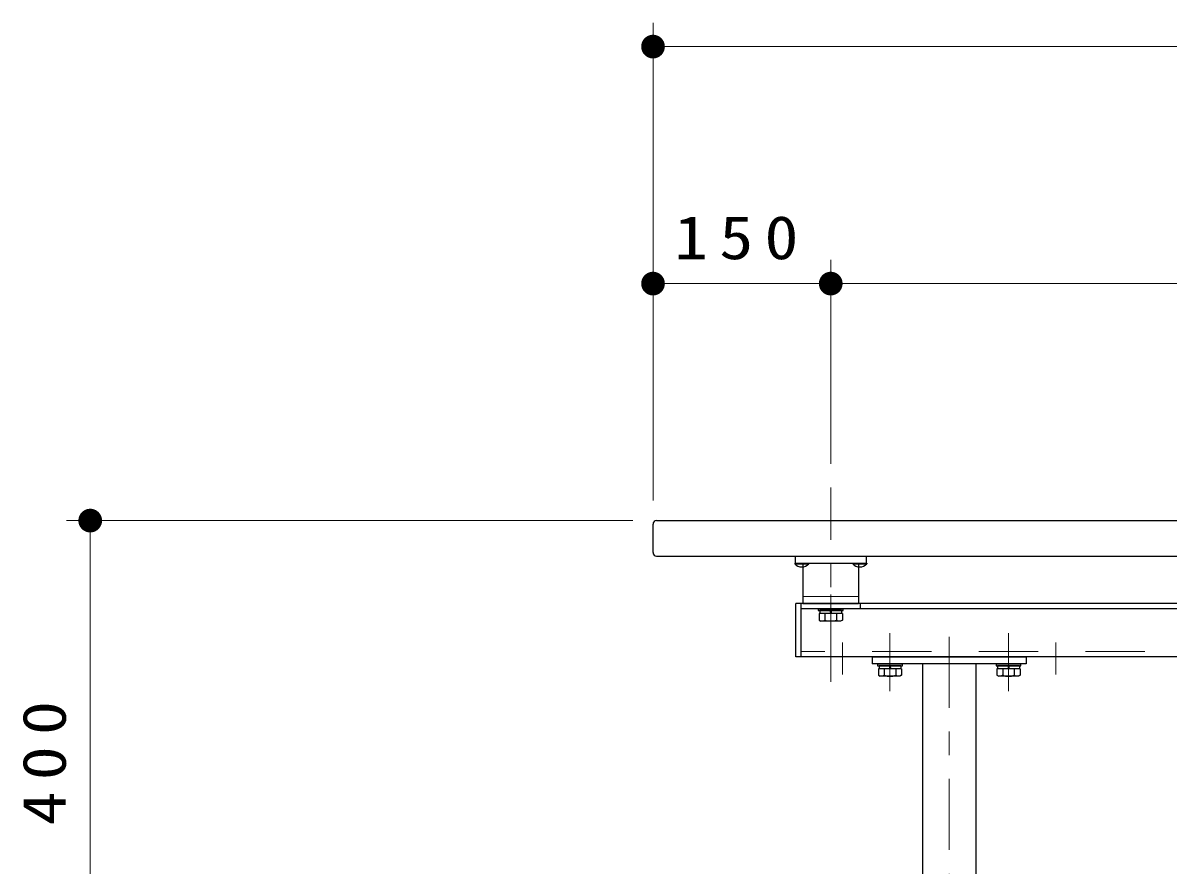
# Model space of a CAD drawing. Units: millimetres on the paper, scale 1:20. Extents: x -385 to 0, y 0 to 267.
# Drawn here: x -330.02 to -281.69, y 121.9 to 157.44 of the extents above; entities that cross this region are included whole.
import ezdxf

# ---------------------------------------------------------------- set-up
doc = ezdxf.new("R2010")
doc.units = ezdxf.units.MM
doc.linetypes.add('USER1', pattern=[4.5, 2.5, -2])
doc.linetypes.add('USER2', pattern=[6, 3, -1, 1, -1])
doc.layers.add('1_20', color=7, linetype='Continuous', lineweight=25)
doc.styles.add('ＭＳ ゴシック', font='')
doc.styles.get('ＭＳ ゴシック').set_extended_font_data('MS Gothic')

# ---------------------------------------------------------------- blocks, each defined once
blk = doc.blocks.new('filled_dot')
at = {"color": 0, "linetype": 'Continuous', "lineweight": -2, "const_width": 1.25}
blk.add_lwpolyline([(-0.625, 0, 1), (0.625, 0, 1)], format="xyb", close=True, dxfattribs=at)

msp = doc.modelspace()

# ---------------------------------------------------------------- linework, layer by layer
at = {"layer": '1_20', "lineweight": 13}
for p, q in [((-303.425, 137.29), (-303.425, 157.44)), ((-303.425, 156.44), (-213.425, 156.44)), ((-295.925, 138.834), (-295.925, 147.44)), ((-303.425, 146.44), (-295.925, 146.44)), ((-295.925, 146.44), (-258.425, 146.44)), ((-304.275, 136.44), (-328.175, 136.44)), ((-327.175, 116.44), (-327.175, 136.44))]:
    msp.add_line(p, q, dxfattribs=at)
at = {"layer": '1_20', "linetype": 'USER2', "lineweight": 13}
msp.add_line((-295.925, 129.631), (-295.925, 137.834), dxfattribs=at)
at = {"layer": '1_20'}
for p, q in [((-303.425, 135.09), (-303.425, 136.29)), ((-303.275, 136.44), (-213.575, 136.44)), ((-303.275, 134.94), (-213.575, 134.94)), ((-297.425, 134.94), (-297.425, 134.64)), ((-294.425, 134.94), (-294.425, 134.64)), ((-297.445, 134.64), (-297.445, 134.615)), ((-297.445, 134.64), (-296.855, 134.64)), ((-297.445, 134.615), (-296.855, 134.615)), ((-297.425, 134.64), (-294.425, 134.64)), ((-297.1, 134.64), (-297.1, 132.94)), ((-296.855, 134.64), (-296.855, 134.615)), ((-294.995, 134.64), (-294.995, 134.615)), ((-294.995, 134.64), (-294.405, 134.64)), ((-294.995, 134.615), (-294.405, 134.615)), ((-294.75, 134.64), (-294.75, 132.94)), ((-294.405, 134.64), (-294.405, 134.615)), ((-297.4, 130.69), (-297.4, 132.94)), ((-297.1, 132.94), (-294.75, 132.94)), ((-296.45, 132.715), (-295.4, 132.715)), ((-296.45, 132.715), (-296.45, 132.64)), ((-296.45, 132.64), (-295.4, 132.64)), ((-296.385, 132.64), (-296.385, 132.515)), ((-295.465, 132.64), (-296.385, 132.64)), ((-295.465, 132.515), (-296.385, 132.515)), ((-295.958, 132.64), (-295.925, 132.515)), ((-295.925, 132.64), (-295.891, 132.515)), ((-295.465, 132.64), (-295.465, 132.515)), ((-295.4, 132.64), (-295.4, 132.715)), ((-293.95, 130.39), (-292.9, 130.39)), ((-293.95, 130.39), (-293.95, 130.315)), ((-293.95, 130.315), (-292.9, 130.315)), ((-293.885, 130.315), (-293.885, 130.19)), ((-292.965, 130.315), (-293.885, 130.315)), ((-292.965, 130.19), (-293.885, 130.19)), ((-293.458, 130.315), (-293.425, 130.19)), ((-293.425, 130.315), (-293.391, 130.19)), ((-292.965, 130.315), (-292.965, 130.19)), ((-292.9, 130.315), (-292.9, 130.39)), ((-288.95, 130.39), (-287.9, 130.39)), ((-288.95, 130.39), (-288.95, 130.315)), ((-288.95, 130.315), (-287.9, 130.315)), ((-288.885, 130.315), (-288.885, 130.19)), ((-287.965, 130.315), (-288.885, 130.315)), ((-287.965, 130.19), (-288.885, 130.19)), ((-288.458, 130.315), (-288.425, 130.19)), ((-288.425, 130.315), (-288.391, 130.19)), ((-287.965, 130.315), (-287.965, 130.19)), ((-287.9, 130.315), (-287.9, 130.39))]:
    msp.add_line(p, q, dxfattribs=at)
at = {"layer": '1_20', "color": 4}
for p, q in [((-219.45, 132.94), (-297.4, 132.94)), ((-297.175, 130.69), (-297.175, 132.94)), ((-294.675, 132.715), (-294.675, 132.94)), ((-219.675, 132.715), (-297.175, 132.715)), ((-219.45, 130.69), (-297.4, 130.69)), ((-294.175, 130.69), (-294.175, 130.39)), ((-294.175, 130.69), (-287.675, 130.69)), ((-287.675, 130.69), (-287.675, 130.39)), ((-287.675, 130.39), (-294.175, 130.39)), ((-292.05, 130.39), (-292.05, 119.44)), ((-289.8, 130.39), (-289.8, 119.44))]:
    msp.add_line(p, q, dxfattribs=at)
at = {"layer": '1_20', "linetype": 'USER1', "lineweight": 13}
msp.add_line((-297.1, 133.24), (-294.75, 133.24), dxfattribs=at)
at = {"layer": '1_20', "color": 4, "linetype": 'USER2', "lineweight": 13}
for p, q in [((-295.925, 133.315), (-295.925, 131.974)), ((-293.425, 131.685), (-293.425, 129.247)), ((-290.925, 131.542), (-290.925, 116.44)), ((-288.425, 131.685), (-288.425, 129.247)), ((-295.425, 131.29), (-295.425, 129.949)), ((-286.425, 131.29), (-286.425, 129.949))]:
    msp.add_line(p, q, dxfattribs=at)
at = {"layer": '1_20', "color": 131}
for p, q in [((-295.434, 132.515), (-296.416, 132.515)), ((-296.416, 132.515), (-296.416, 132.24)), ((-296.17, 132.515), (-296.17, 132.24)), ((-295.679, 132.515), (-295.679, 132.24)), ((-295.434, 132.515), (-295.434, 132.24)), ((-296.416, 132.24), (-296.337, 132.195)), ((-295.512, 132.195), (-296.337, 132.195)), ((-295.434, 132.24), (-295.512, 132.195)), ((-292.934, 130.19), (-293.916, 130.19)), ((-293.916, 130.19), (-293.916, 129.915)), ((-293.67, 130.19), (-293.67, 129.915)), ((-293.179, 130.19), (-293.179, 129.915)), ((-292.934, 130.19), (-292.934, 129.915)), ((-287.934, 130.19), (-288.916, 130.19)), ((-288.916, 130.19), (-288.916, 129.915)), ((-288.67, 130.19), (-288.67, 129.915)), ((-288.179, 130.19), (-288.179, 129.915)), ((-287.934, 130.19), (-287.934, 129.915)), ((-293.916, 129.915), (-293.837, 129.87)), ((-293.012, 129.87), (-293.837, 129.87)), ((-292.934, 129.915), (-293.012, 129.87)), ((-288.916, 129.915), (-288.837, 129.87)), ((-288.012, 129.87), (-288.837, 129.87)), ((-287.934, 129.915), (-288.012, 129.87))]:
    msp.add_line(p, q, dxfattribs=at)
at = {"layer": '1_20', "color": 4, "linetype": 'USER1', "lineweight": 13}
msp.add_line((-219.675, 130.915), (-297.175, 130.915), dxfattribs=at)
at = {"layer": '1_20'}
for centre, radius, start, end in [((-303.275, 136.29), 0.15, 90, 180), ((-303.275, 135.09), 0.15, 180, 270), ((-297.15, 134.885), 0.4, 222.4359, 317.5641), ((-294.7, 134.885), 0.4, 222.4359, 317.5641)]:
    msp.add_arc(centre, radius, start, end, dxfattribs=at)
at = {"layer": '1_20', "color": 131}
for centre, radius, start, end in [((-296.293, 132.453), 0.245, 240, 300), ((-295.925, 132.884), 0.689, 249.136, 290.864), ((-295.557, 132.453), 0.245, 240, 300), ((-293.793, 130.128), 0.245, 240, 300), ((-293.425, 130.559), 0.689, 249.136, 290.864), ((-293.057, 130.128), 0.245, 240, 300), ((-288.793, 130.128), 0.245, 240, 300), ((-288.425, 130.559), 0.689, 249.136, 290.864), ((-288.057, 130.128), 0.245, 240, 300)]:
    msp.add_arc(centre, radius, start, end, dxfattribs=at)

# ---------------------------------------------------------------- block references
at = {"layer": '1_20', "lineweight": 13, "xscale": 0.4, "yscale": 0.4}
for p in [(-303.425, 156.44), (-303.425, 146.44), (-295.925, 146.44)]:
    msp.add_blockref('filled_dot', p, dxfattribs=at)
for p, rotation in [((-295.925, 146.44), 180), ((-327.175, 136.44), 270)]:
    msp.add_blockref('filled_dot', p, dxfattribs=dict(at, rotation=rotation))

# ---------------------------------------------------------------- texts
at = {"layer": '1_20', "insert": (-299.675, 147.44), "char_height": 1.833, "attachment_point": 8, "style": 'ＭＳ ゴシック'}
msp.add_mtext('\\T1.33;\\W1.15;150', dxfattribs=at)
at = {"layer": '1_20', "insert": (-328.175, 126.44), "char_height": 1.833, "attachment_point": 8, "rotation": 90, "style": 'ＭＳ ゴシック'}
msp.add_mtext('\\T1.33;\\W1.15;400', dxfattribs=at)

doc.saveas('drawing.dxf')
